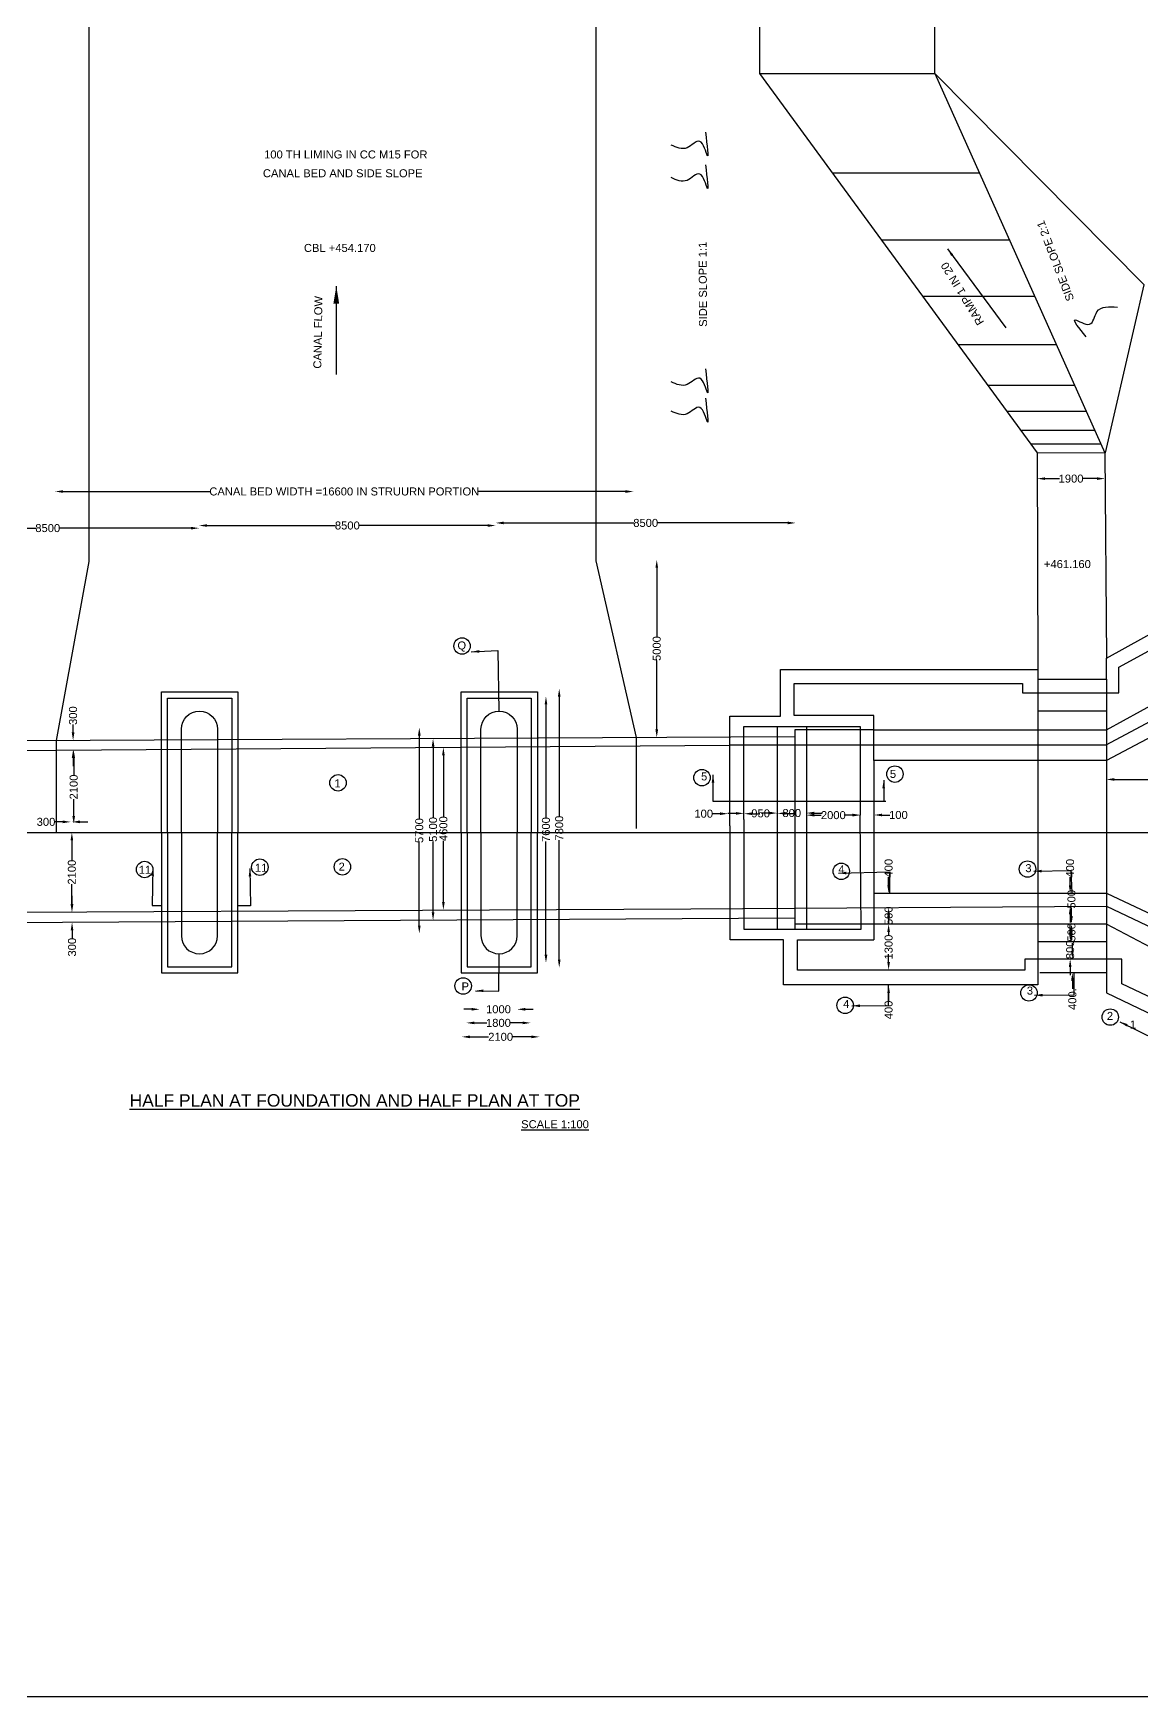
# Model space of a CAD drawing. Header units: millimetres. Extents: x 5124 to 2411930, y 2311 to 44355440.
# Drawn here: x 2343464 to 2374627, y 44284658 to 44331443 of the extents above; entities that cross this region are included whole.
import ezdxf

# ---------------------------------------------------------------- set-up
doc = ezdxf.new("R2010")
doc.units = ezdxf.units.MM
doc.header["$MEASUREMENT"] = 0
doc.header["$PDMODE"] = 32
doc.header["$PDSIZE"] = 396
for name, color, linetype in [('DIMENSION', 7, 'Continuous'), ('DRAWING', 2, 'Continuous'), ('TEXT', 7, 'Continuous')]:
    doc.layers.add(name, color=color, linetype=linetype)
doc.styles.get("Standard").update_dxf_attribs({"font": 'arial.ttf', "height": 225})
doc.dimstyles.get("Standard").update_dxf_attribs({"dimtxt": 225, "dimasz": 225, "dimexe": 0.18, "dimexo": 0.0625, "dimgap": 0.09, "dimtad": 0, "dimdec": 0, "dimzin": 0, "dimdsep": 46, "dimtxsty": 'Standard', "dimcen": 0.09, "dimse1": 1, "dimse2": 1, "dimadec": 0, "dimazin": 0, "dimtfac": 1, "dimtdec": 0, "dimtofl": 0, "dimtmove": 0, "dimatfit": 3, "dimfxl": 1, "dimtolj": 1, "dimtzin": 0, "dimarcsym": 0})

# ---------------------------------------------------------------- blocks, each defined once
blk = doc.blocks.new('*D121')
at = {"layer": 'Defpoints', "color": 0}
for p in [(2344549, 44306732), (2344550, 44306437), (2344555, 44306437)]:
    blk.add_point(p, dxfattribs=at)
at = {"layer": 'DIMENSION', "color": 0, "lineweight": -2}
for p, q in [((2344555, 44306957), (2344555, 44307182)), ((2344555, 44306212), (2344555, 44305987))]:
    blk.add_line(p, q, dxfattribs=at)
at = {"layer": 'DIMENSION', "color": 0}
for points in [[(2344517, 44306957), (2344592, 44306957), (2344555, 44306732)], [(2344517, 44306212), (2344592, 44306212), (2344555, 44306437)]]:
    blk.add_solid(points, dxfattribs=at)
at = {"layer": 'DIMENSION', "color": 0, "insert": (2344555, 44305739), "char_height": 225, "attachment_point": 5, "rotation": 90}
blk.add_mtext('\\A1;300', dxfattribs=at)
blk = doc.blocks.new('*D122')
at = {"layer": 'Defpoints', "color": 0}
for p in [(2344549, 44308966), (2344549, 44308966), (2344549, 44306732)]:
    blk.add_point(p, dxfattribs=at)
at = {"layer": 'DIMENSION', "color": 0, "lineweight": -2}
for p, q in [((2344549, 44308741), (2344549, 44308187)), ((2344549, 44306957), (2344549, 44307511))]:
    blk.add_line(p, q, dxfattribs=at)
at = {"layer": 'DIMENSION', "color": 0}
for points in [[(2344511, 44308741), (2344586, 44308741), (2344549, 44308966)], [(2344511, 44306957), (2344586, 44306957), (2344549, 44306732)]]:
    blk.add_solid(points, dxfattribs=at)
at = {"layer": 'DIMENSION', "color": 0, "insert": (2344549, 44307849), "char_height": 225, "attachment_point": 5, "rotation": 90}
blk.add_mtext('\\A1;2100', dxfattribs=at)
blk = doc.blocks.new('*D123')
at = {"layer": 'Defpoints', "color": 0}
for p in [(2344520, 44309263), (2344520, 44309208), (2344549, 44308966)]:
    blk.add_point(p, dxfattribs=at)
at = {"layer": 'DIMENSION', "color": 0, "lineweight": -2}
for p, q in [((2344295, 44309263), (2344070, 44309263)), ((2344774, 44309263), (2344999, 44309263))]:
    blk.add_line(p, q, dxfattribs=at)
at = {"layer": 'DIMENSION', "color": 0}
for points in [[(2344295, 44309301), (2344295, 44309226), (2344520, 44309263)], [(2344774, 44309301), (2344774, 44309226), (2344549, 44309263)]]:
    blk.add_solid(points, dxfattribs=at)
at = {"layer": 'DIMENSION', "color": 0, "insert": (2343822, 44309263), "char_height": 225, "attachment_point": 5}
blk.add_mtext('\\A1;300', dxfattribs=at)
blk = doc.blocks.new('*D124')
at = {"layer": 'Defpoints', "color": 0}
for p in [(2344504, 44311281), (2344601, 44311281), (2344520, 44309208)]:
    blk.add_point(p, dxfattribs=at)
at = {"layer": 'DIMENSION', "color": 0, "lineweight": -2}
for p, q in [((2344601, 44311056), (2344601, 44310582)), ((2344601, 44309433), (2344601, 44309907))]:
    blk.add_line(p, q, dxfattribs=at)
at = {"layer": 'DIMENSION', "color": 0}
for points in [[(2344564, 44311056), (2344639, 44311056), (2344601, 44311281)], [(2344564, 44309433), (2344639, 44309433), (2344601, 44309208)]]:
    blk.add_solid(points, dxfattribs=at)
at = {"layer": 'DIMENSION', "color": 0, "insert": (2344601, 44310245), "char_height": 225, "attachment_point": 5, "rotation": 90}
blk.add_mtext('\\A1;2100', dxfattribs=at)
blk = doc.blocks.new('*D125')
at = {"layer": 'Defpoints', "color": 0}
for p in [(2344583, 44311554), (2344600, 44311554), (2344601, 44311281)]:
    blk.add_point(p, dxfattribs=at)
at = {"layer": 'DIMENSION', "color": 0, "lineweight": -2}
for p, q in [((2344583, 44311779), (2344583, 44312004)), ((2344583, 44311056), (2344583, 44310831))]:
    blk.add_line(p, q, dxfattribs=at)
at = {"layer": 'DIMENSION', "color": 0}
for points in [[(2344546, 44311779), (2344621, 44311779), (2344583, 44311554)], [(2344546, 44311056), (2344621, 44311056), (2344583, 44311281)]]:
    blk.add_solid(points, dxfattribs=at)
at = {"layer": 'DIMENSION', "color": 0, "insert": (2344583, 44312252), "char_height": 225, "attachment_point": 5, "rotation": 90}
blk.add_mtext('\\A1;300', dxfattribs=at)
blk = doc.blocks.new('*D127')
at = {"layer": 'Defpoints', "color": 0}
for p in [(2339617, 44317539), (2339617, 44317525), (2348124, 44317496)]:
    blk.add_point(p, dxfattribs=at)
at = {"layer": 'DIMENSION', "color": 0, "lineweight": -2}
for p, q in [((2339842, 44317525), (2343535, 44317525)), ((2347899, 44317525), (2344206, 44317525))]:
    blk.add_line(p, q, dxfattribs=at)
at = {"layer": 'DIMENSION', "color": 0}
for points in [[(2339842, 44317562), (2339842, 44317487), (2339617, 44317525)], [(2347899, 44317562), (2347899, 44317487), (2348124, 44317525)]]:
    blk.add_solid(points, dxfattribs=at)
at = {"layer": 'DIMENSION', "color": 0, "insert": (2343871, 44317525), "char_height": 225, "attachment_point": 5}
blk.add_mtext('\\A1;8500', dxfattribs=at)
blk = doc.blocks.new('*D128')
at = {"layer": 'Defpoints', "color": 0}
for p in [(2348124, 44317525), (2356464, 44317598), (2356464, 44317598)]:
    blk.add_point(p, dxfattribs=at)
at = {"layer": 'DIMENSION', "color": 0, "lineweight": -2}
for p, q in [((2348349, 44317598), (2351959, 44317598)), ((2356239, 44317598), (2352630, 44317598))]:
    blk.add_line(p, q, dxfattribs=at)
at = {"layer": 'DIMENSION', "color": 0}
for points in [[(2348349, 44317636), (2348349, 44317561), (2348124, 44317598)], [(2356239, 44317636), (2356239, 44317561), (2356464, 44317598)]]:
    blk.add_solid(points, dxfattribs=at)
at = {"layer": 'DIMENSION', "color": 0, "insert": (2352294, 44317598), "char_height": 225, "attachment_point": 5}
blk.add_mtext('\\A1;8500', dxfattribs=at)
blk = doc.blocks.new('*D129')
at = {"layer": 'Defpoints', "color": 0}
for p in [(2356464, 44317598), (2364899, 44317671), (2364899, 44317642)]:
    blk.add_point(p, dxfattribs=at)
at = {"layer": 'DIMENSION', "color": 0, "lineweight": -2}
for p, q in [((2356689, 44317671), (2360346, 44317671)), ((2364674, 44317671), (2361018, 44317671))]:
    blk.add_line(p, q, dxfattribs=at)
at = {"layer": 'DIMENSION', "color": 0}
for points in [[(2356689, 44317709), (2356689, 44317634), (2356464, 44317671)], [(2364674, 44317709), (2364674, 44317634), (2364899, 44317671)]]:
    blk.add_solid(points, dxfattribs=at)
at = {"layer": 'DIMENSION', "color": 0, "insert": (2360682, 44317671), "char_height": 225, "attachment_point": 5}
blk.add_mtext('\\A1;8500', dxfattribs=at)
blk = doc.blocks.new('*D130')
at = {"layer": 'Defpoints', "color": 0}
for p in [(2344077, 44318855), (2360339, 44318864), (2344077, 44318555)]:
    blk.add_point(p, dxfattribs=at)
at = {"layer": 'DIMENSION', "color": 0, "lineweight": -2}
for p, q in [((2344302, 44318555), (2348434, 44318555)), ((2360114, 44318555), (2355982, 44318555))]:
    blk.add_line(p, q, dxfattribs=at)
at = {"layer": 'DIMENSION', "color": 0}
for points in [[(2344302, 44318592), (2344302, 44318517), (2344077, 44318555)], [(2360114, 44318592), (2360114, 44318517), (2360339, 44318555)]]:
    blk.add_solid(points, dxfattribs=at)
at = {"layer": 'DIMENSION', "color": 0, "insert": (2352208, 44318555), "char_height": 225, "attachment_point": 5}
blk.add_mtext('\\A1;CANAL BED WIDTH =16600 IN STRUURN PORTION', dxfattribs=at)
blk = doc.blocks.new('*D131')
at = {"layer": 'Defpoints', "color": 0}
for p in [(2354269, 44311916), (2354317, 44306123), (2354366, 44306123)]:
    blk.add_point(p, dxfattribs=at)
at = {"layer": 'DIMENSION', "color": 0, "lineweight": -2}
for p, q in [((2354317, 44311691), (2354317, 44309355)), ((2354317, 44306348), (2354317, 44308684))]:
    blk.add_line(p, q, dxfattribs=at)
at = {"layer": 'DIMENSION', "color": 0}
for points in [[(2354280, 44311691), (2354355, 44311691), (2354317, 44311916)], [(2354280, 44306348), (2354355, 44306348), (2354317, 44306123)]]:
    blk.add_solid(points, dxfattribs=at)
at = {"layer": 'DIMENSION', "color": 0, "insert": (2354317, 44309019), "char_height": 225, "attachment_point": 5, "rotation": 90}
blk.add_mtext('\\A1;5700', dxfattribs=at)
blk = doc.blocks.new('*D132')
at = {"layer": 'Defpoints', "color": 0}
for p in [(2354704, 44311606), (2354726, 44311606), (2354752, 44306495)]:
    blk.add_point(p, dxfattribs=at)
at = {"layer": 'DIMENSION', "color": 0, "lineweight": -2}
for p, q in [((2354704, 44311381), (2354704, 44309386)), ((2354704, 44306720), (2354704, 44308715))]:
    blk.add_line(p, q, dxfattribs=at)
at = {"layer": 'DIMENSION', "color": 0}
for points in [[(2354667, 44311381), (2354742, 44311381), (2354704, 44311606)], [(2354667, 44306720), (2354742, 44306720), (2354704, 44306495)]]:
    blk.add_solid(points, dxfattribs=at)
at = {"layer": 'DIMENSION', "color": 0, "insert": (2354704, 44309051), "char_height": 225, "attachment_point": 5, "rotation": 90}
blk.add_mtext('\\A1;5100', dxfattribs=at)
blk = doc.blocks.new('*D133')
at = {"layer": 'Defpoints', "color": 0}
for p in [(2355055, 44311360), (2354994, 44306785), (2355078, 44306785)]:
    blk.add_point(p, dxfattribs=at)
at = {"layer": 'DIMENSION', "color": 0, "lineweight": -2}
for p, q in [((2354994, 44311135), (2354994, 44309413)), ((2354994, 44307010), (2354994, 44308732))]:
    blk.add_line(p, q, dxfattribs=at)
at = {"layer": 'DIMENSION', "color": 0}
for points in [[(2354957, 44311135), (2355032, 44311135), (2354994, 44311360)], [(2354957, 44307010), (2355032, 44307010), (2354994, 44306785)]]:
    blk.add_solid(points, dxfattribs=at)
at = {"layer": 'DIMENSION', "color": 0, "insert": (2354994, 44309073), "char_height": 225, "attachment_point": 5, "rotation": 90}
blk.add_mtext('\\A1;4600', dxfattribs=at)
blk = doc.blocks.new('*D134')
at = {"layer": 'Defpoints', "color": 0}
for p in [(2356015, 44304029), (2357071, 44304029), (2357071, 44303992)]:
    blk.add_point(p, dxfattribs=at)
at = {"layer": 'DIMENSION', "color": 0, "lineweight": -2}
for p, q in [((2355790, 44303992), (2355565, 44303992)), ((2357296, 44303992), (2357521, 44303992))]:
    blk.add_line(p, q, dxfattribs=at)
at = {"layer": 'DIMENSION', "color": 0}
for points in [[(2355790, 44304030), (2355790, 44303955), (2356015, 44303992)], [(2357296, 44304030), (2357296, 44303955), (2357071, 44303992)]]:
    blk.add_solid(points, dxfattribs=at)
at = {"layer": 'DIMENSION', "color": 0, "insert": (2356543, 44303992), "char_height": 225, "attachment_point": 5}
blk.add_mtext('\\A1;1000', dxfattribs=at)
blk = doc.blocks.new('*D135')
at = {"layer": 'Defpoints', "color": 0}
for p in [(2355637, 44303598), (2357447, 44303610), (2357447, 44303610)]:
    blk.add_point(p, dxfattribs=at)
at = {"layer": 'DIMENSION', "color": 0, "lineweight": -2}
for p, q in [((2355862, 44303610), (2356217, 44303610)), ((2357222, 44303610), (2356867, 44303610))]:
    blk.add_line(p, q, dxfattribs=at)
at = {"layer": 'DIMENSION', "color": 0}
for points in [[(2355862, 44303648), (2355862, 44303573), (2355637, 44303610)], [(2357222, 44303648), (2357222, 44303573), (2357447, 44303610)]]:
    blk.add_solid(points, dxfattribs=at)
at = {"layer": 'DIMENSION', "color": 0, "insert": (2356542, 44303610), "char_height": 225, "attachment_point": 5}
blk.add_mtext('\\A1;1800', dxfattribs=at)
blk = doc.blocks.new('*D136')
at = {"layer": 'Defpoints', "color": 0}
for p in [(2355513, 44303195), (2357695, 44303217), (2357695, 44303212)]:
    blk.add_point(p, dxfattribs=at)
at = {"layer": 'DIMENSION', "color": 0, "lineweight": -2}
for p, q in [((2355738, 44303217), (2356266, 44303217)), ((2357470, 44303217), (2356941, 44303217))]:
    blk.add_line(p, q, dxfattribs=at)
at = {"layer": 'DIMENSION', "color": 0}
for points in [[(2355738, 44303255), (2355738, 44303180), (2355513, 44303217)], [(2357470, 44303255), (2357470, 44303180), (2357695, 44303217)]]:
    blk.add_solid(points, dxfattribs=at)
at = {"layer": 'DIMENSION', "color": 0, "insert": (2356604, 44303217), "char_height": 225, "attachment_point": 5}
blk.add_mtext('\\A1;2100', dxfattribs=at)
blk = doc.blocks.new('*D137')
at = {"layer": 'Defpoints', "color": 0}
for p in [(2358251, 44313009), (2358266, 44313009), (2358303, 44305165)]:
    blk.add_point(p, dxfattribs=at)
at = {"layer": 'DIMENSION', "color": 0, "lineweight": -2}
for p, q in [((2358251, 44312784), (2358251, 44309422)), ((2358251, 44305390), (2358251, 44308752))]:
    blk.add_line(p, q, dxfattribs=at)
at = {"layer": 'DIMENSION', "color": 0}
for points in [[(2358214, 44312784), (2358289, 44312784), (2358251, 44313009)], [(2358214, 44305390), (2358289, 44305390), (2358251, 44305165)]]:
    blk.add_solid(points, dxfattribs=at)
at = {"layer": 'DIMENSION', "color": 0, "insert": (2358251, 44309087), "char_height": 225, "attachment_point": 5, "rotation": 90}
blk.add_mtext('\\A1;7800', dxfattribs=at)
blk = doc.blocks.new('*D138')
at = {"layer": 'Defpoints', "color": 0}
for p in [(2357901, 44312793), (2357878, 44305300), (2357930, 44305300)]:
    blk.add_point(p, dxfattribs=at)
at = {"layer": 'DIMENSION', "color": 0, "lineweight": -2}
for p, q in [((2357878, 44312568), (2357878, 44309381)), ((2357878, 44305525), (2357878, 44308712))]:
    blk.add_line(p, q, dxfattribs=at)
at = {"layer": 'DIMENSION', "color": 0}
for points in [[(2357841, 44312568), (2357916, 44312568), (2357878, 44312793)], [(2357841, 44305525), (2357916, 44305525), (2357878, 44305300)]]:
    blk.add_solid(points, dxfattribs=at)
at = {"layer": 'DIMENSION', "color": 0, "insert": (2357878, 44309047), "char_height": 225, "attachment_point": 5, "rotation": 90}
blk.add_mtext('\\A1;7600', dxfattribs=at)
blk = doc.blocks.new('*D139')
at = {"layer": 'Defpoints', "color": 0}
for p in [(2360993, 44316636), (2361100, 44316636), (2361057, 44311639)]:
    blk.add_point(p, dxfattribs=at)
at = {"layer": 'DIMENSION', "color": 0, "lineweight": -2}
for p, q in [((2360993, 44316411), (2360993, 44314473)), ((2360993, 44311864), (2360993, 44313802))]:
    blk.add_line(p, q, dxfattribs=at)
at = {"layer": 'DIMENSION', "color": 0}
for points in [[(2360955, 44316411), (2361030, 44316411), (2360993, 44316636)], [(2360955, 44311864), (2361030, 44311864), (2360993, 44311639)]]:
    blk.add_solid(points, dxfattribs=at)
at = {"layer": 'DIMENSION', "color": 0, "insert": (2360993, 44314138), "char_height": 225, "attachment_point": 5, "rotation": 90}
blk.add_mtext('\\A1;5000', dxfattribs=at)
blk = doc.blocks.new('*D140')
at = {"layer": 'Defpoints', "color": 0}
for p in [(2363000, 44309493), (2363000, 44309493), (2363445, 44309484)]:
    blk.add_point(p, dxfattribs=at)
at = {"layer": 'DIMENSION', "color": 0, "lineweight": -2}
for p, q in [((2362775, 44309493), (2362550, 44309493)), ((2363670, 44309493), (2363895, 44309493))]:
    blk.add_line(p, q, dxfattribs=at)
at = {"layer": 'DIMENSION', "color": 0}
for points in [[(2362775, 44309531), (2362775, 44309456), (2363000, 44309493)], [(2363670, 44309531), (2363670, 44309456), (2363445, 44309493)]]:
    blk.add_solid(points, dxfattribs=at)
at = {"layer": 'DIMENSION', "color": 0, "insert": (2362313, 44309493), "char_height": 225, "attachment_point": 5}
blk.add_mtext('\\A1;100', dxfattribs=at)
blk = doc.blocks.new('*D141')
at = {"layer": 'Defpoints', "color": 0}
for p in [(2363445, 44309484), (2364381, 44309502), (2364381, 44309484)]:
    blk.add_point(p, dxfattribs=at)
at = {"layer": 'DIMENSION', "color": 0, "lineweight": -2}
for p, q in [((2363220, 44309502), (2362995, 44309502)), ((2364606, 44309502), (2364831, 44309502))]:
    blk.add_line(p, q, dxfattribs=at)
at = {"layer": 'DIMENSION', "color": 0}
for points in [[(2363220, 44309540), (2363220, 44309465), (2363445, 44309502)], [(2364606, 44309540), (2364606, 44309465), (2364381, 44309502)]]:
    blk.add_solid(points, dxfattribs=at)
at = {"layer": 'DIMENSION', "color": 0, "insert": (2363913, 44309502), "char_height": 225, "attachment_point": 5}
blk.add_mtext('\\A1;950', dxfattribs=at)
blk = doc.blocks.new('*D142')
at = {"layer": 'Defpoints', "color": 0}
for p in [(2364381, 44309484), (2365198, 44309511), (2365198, 44309452)]:
    blk.add_point(p, dxfattribs=at)
at = {"layer": 'DIMENSION', "color": 0, "lineweight": -2}
for p, q in [((2364156, 44309511), (2363931, 44309511)), ((2365423, 44309511), (2365648, 44309511))]:
    blk.add_line(p, q, dxfattribs=at)
at = {"layer": 'DIMENSION', "color": 0}
for points in [[(2364156, 44309549), (2364156, 44309474), (2364381, 44309511)], [(2365423, 44309549), (2365423, 44309474), (2365198, 44309511)]]:
    blk.add_solid(points, dxfattribs=at)
at = {"layer": 'DIMENSION', "color": 0, "insert": (2364789, 44309511), "char_height": 225, "attachment_point": 5}
blk.add_mtext('\\A1;800', dxfattribs=at)
blk = doc.blocks.new('*D143')
at = {"layer": 'Defpoints', "color": 0}
for p in [(2365198, 44309511), (2366716, 44309511), (2366716, 44309452)]:
    blk.add_point(p, dxfattribs=at)
at = {"layer": 'DIMENSION', "color": 0, "lineweight": -2}
for p, q in [((2365423, 44309452), (2365619, 44309452)), ((2366491, 44309452), (2366295, 44309452))]:
    blk.add_line(p, q, dxfattribs=at)
at = {"layer": 'DIMENSION', "color": 0}
for points in [[(2365423, 44309489), (2365423, 44309414), (2365198, 44309452)], [(2366491, 44309489), (2366491, 44309414), (2366716, 44309452)]]:
    blk.add_solid(points, dxfattribs=at)
at = {"layer": 'DIMENSION', "color": 0, "insert": (2365957, 44309452), "char_height": 225, "attachment_point": 5}
blk.add_mtext('\\A1;2000', dxfattribs=at)
blk = doc.blocks.new('*D144')
at = {"layer": 'Defpoints', "color": 0}
for p in [(2366716, 44309452), (2367099, 44309457), (2367099, 44309452)]:
    blk.add_point(p, dxfattribs=at)
at = {"layer": 'DIMENSION', "color": 0, "lineweight": -2}
for p, q in [((2366491, 44309457), (2366266, 44309457)), ((2367324, 44309457), (2367549, 44309457))]:
    blk.add_line(p, q, dxfattribs=at)
at = {"layer": 'DIMENSION', "color": 0}
for points in [[(2366491, 44309494), (2366491, 44309419), (2366716, 44309457)], [(2367324, 44309494), (2367324, 44309419), (2367099, 44309457)]]:
    blk.add_solid(points, dxfattribs=at)
at = {"layer": 'DIMENSION', "color": 0, "insert": (2367787, 44309457), "char_height": 225, "attachment_point": 5}
blk.add_mtext('\\A1;100', dxfattribs=at)
blk = doc.blocks.new('*D145')
at = {"layer": 'Defpoints', "color": 0}
for p in [(2367512, 44307258), (2367512, 44307258), (2367512, 44306855)]:
    blk.add_point(p, dxfattribs=at)
at = {"layer": 'DIMENSION', "color": 0, "lineweight": -2}
for p, q in [((2367512, 44307483), (2367512, 44307708)), ((2367512, 44306630), (2367512, 44306405))]:
    blk.add_line(p, q, dxfattribs=at)
at = {"layer": 'DIMENSION', "color": 0}
for points in [[(2367474, 44307483), (2367549, 44307483), (2367512, 44307258)], [(2367474, 44306630), (2367549, 44306630), (2367512, 44306855)]]:
    blk.add_solid(points, dxfattribs=at)
at = {"layer": 'DIMENSION', "color": 0, "insert": (2367512, 44307960), "char_height": 225, "attachment_point": 5, "rotation": 90}
blk.add_mtext('\\A1;400', dxfattribs=at)
blk = doc.blocks.new('*D146')
at = {"layer": 'Defpoints', "color": 0}
for p in [(2367512, 44306855), (2367512, 44306389), (2367512, 44306389)]:
    blk.add_point(p, dxfattribs=at)
at = {"layer": 'DIMENSION', "color": 0, "lineweight": -2}
blk.add_line((2367512, 44306630), (2367512, 44306614), dxfattribs=at)
at = {"layer": 'DIMENSION', "color": 0}
for points in [[(2367474, 44306630), (2367549, 44306630), (2367512, 44306855)], [(2367474, 44306614), (2367549, 44306614), (2367512, 44306389)]]:
    blk.add_solid(points, dxfattribs=at)
at = {"layer": 'DIMENSION', "color": 0, "insert": (2367512, 44306622), "char_height": 225, "attachment_point": 5, "rotation": 90}
blk.add_mtext('\\A1;500', dxfattribs=at)
blk = doc.blocks.new('*D147')
at = {"layer": 'Defpoints', "color": 0}
for p in [(2367512, 44306389), (2367512, 44305096), (2367512, 44305096)]:
    blk.add_point(p, dxfattribs=at)
at = {"layer": 'DIMENSION', "color": 0, "lineweight": -2}
for p, q in [((2367512, 44306164), (2367512, 44306067)), ((2367512, 44305321), (2367512, 44305417))]:
    blk.add_line(p, q, dxfattribs=at)
at = {"layer": 'DIMENSION', "color": 0}
for points in [[(2367474, 44306164), (2367549, 44306164), (2367512, 44306389)], [(2367474, 44305321), (2367549, 44305321), (2367512, 44305096)]]:
    blk.add_solid(points, dxfattribs=at)
at = {"layer": 'DIMENSION', "color": 0, "insert": (2367512, 44305742), "char_height": 225, "attachment_point": 5, "rotation": 90}
blk.add_mtext('\\A1;1300', dxfattribs=at)
blk = doc.blocks.new('*D148')
at = {"layer": 'Defpoints', "color": 0}
for p in [(2367512, 44305096), (2367512, 44304677), (2367512, 44304677)]:
    blk.add_point(p, dxfattribs=at)
at = {"layer": 'DIMENSION', "color": 0, "lineweight": -2}
for p, q in [((2367512, 44305321), (2367512, 44305546)), ((2367512, 44304452), (2367512, 44304227))]:
    blk.add_line(p, q, dxfattribs=at)
at = {"layer": 'DIMENSION', "color": 0}
for points in [[(2367474, 44305321), (2367549, 44305321), (2367512, 44305096)], [(2367474, 44304452), (2367549, 44304452), (2367512, 44304677)]]:
    blk.add_solid(points, dxfattribs=at)
at = {"layer": 'DIMENSION', "color": 0, "insert": (2367512, 44303974), "char_height": 225, "attachment_point": 5, "rotation": 90}
blk.add_mtext('\\A1;400', dxfattribs=at)
blk = doc.blocks.new('*D149')
at = {"layer": 'Defpoints', "color": 0}
for p in [(2372703, 44305407), (2372678, 44305019), (2372703, 44305019)]:
    blk.add_point(p, dxfattribs=at)
at = {"layer": 'DIMENSION', "color": 0, "lineweight": -2}
for p, q in [((2372678, 44305632), (2372678, 44305857)), ((2372678, 44304794), (2372678, 44304569))]:
    blk.add_line(p, q, dxfattribs=at)
at = {"layer": 'DIMENSION', "color": 0}
for points in [[(2372640, 44305632), (2372715, 44305632), (2372678, 44305407)], [(2372640, 44304794), (2372715, 44304794), (2372678, 44305019)]]:
    blk.add_solid(points, dxfattribs=at)
at = {"layer": 'DIMENSION', "color": 0, "insert": (2372678, 44304279), "char_height": 225, "attachment_point": 5, "rotation": 90}
blk.add_mtext('\\A1;400.', dxfattribs=at)
blk = doc.blocks.new('*D150')
at = {"layer": 'Defpoints', "color": 0}
for p in [(2372694, 44305924), (2372615, 44305407), (2372678, 44305407)]:
    blk.add_point(p, dxfattribs=at)
at = {"layer": 'DIMENSION', "color": 0, "lineweight": -2}
for p, q in [((2372615, 44306149), (2372615, 44306374)), ((2372615, 44305182), (2372615, 44304957))]:
    blk.add_line(p, q, dxfattribs=at)
at = {"layer": 'DIMENSION', "color": 0}
for points in [[(2372578, 44306149), (2372653, 44306149), (2372615, 44305924)], [(2372578, 44305182), (2372653, 44305182), (2372615, 44305407)]]:
    blk.add_solid(points, dxfattribs=at)
at = {"layer": 'DIMENSION', "color": 0, "insert": (2372615, 44305665), "char_height": 225, "attachment_point": 5, "rotation": 90}
blk.add_mtext('\\A1;800', dxfattribs=at)
blk = doc.blocks.new('*D151')
at = {"layer": 'Defpoints', "color": 0}
for p in [(2372615, 44306389), (2372653, 44306389), (2372615, 44305924)]:
    blk.add_point(p, dxfattribs=at)
at = {"layer": 'DIMENSION', "color": 0, "lineweight": -2}
blk.add_line((2372653, 44306149), (2372653, 44306164), dxfattribs=at)
at = {"layer": 'DIMENSION', "color": 0}
for points in [[(2372615, 44306164), (2372690, 44306164), (2372653, 44306389)], [(2372615, 44306149), (2372690, 44306149), (2372653, 44305924)]]:
    blk.add_solid(points, dxfattribs=at)
at = {"layer": 'DIMENSION', "color": 0, "insert": (2372653, 44306157), "char_height": 225, "attachment_point": 5, "rotation": 90}
blk.add_mtext('\\A1;500', dxfattribs=at)
blk = doc.blocks.new('*D152')
at = {"layer": 'Defpoints', "color": 0}
for p in [(2372615, 44306389), (2372615, 44306389), (2372653, 44306389)]:
    blk.add_point(p, dxfattribs=at)
at = {"layer": 'DIMENSION', "color": 0, "lineweight": -2}
for p, q in [((2372653, 44306614), (2372653, 44306839)), ((2372653, 44306164), (2372653, 44305939))]:
    blk.add_line(p, q, dxfattribs=at)
at = {"layer": 'DIMENSION', "color": 0}
for points in [[(2372615, 44306614), (2372690, 44306614), (2372653, 44306389)], [(2372615, 44306164), (2372690, 44306164), (2372653, 44306389)]]:
    blk.add_solid(points, dxfattribs=at)
at = {"layer": 'DIMENSION', "color": 0, "insert": (2372653, 44307087), "char_height": 225, "attachment_point": 5, "rotation": 90}
blk.add_mtext('\\A1;500', dxfattribs=at)
blk = doc.blocks.new('*D153')
at = {"layer": 'Defpoints', "color": 0}
for p in [(2372615, 44307258), (2372615, 44307258), (2372615, 44306886)]:
    blk.add_point(p, dxfattribs=at)
at = {"layer": 'DIMENSION', "color": 0, "lineweight": -2}
for p, q in [((2372615, 44307483), (2372615, 44307708)), ((2372615, 44306661), (2372615, 44306436))]:
    blk.add_line(p, q, dxfattribs=at)
at = {"layer": 'DIMENSION', "color": 0}
for points in [[(2372578, 44307483), (2372653, 44307483), (2372615, 44307258)], [(2372578, 44306661), (2372653, 44306661), (2372615, 44306886)]]:
    blk.add_solid(points, dxfattribs=at)
at = {"layer": 'DIMENSION', "color": 0, "insert": (2372615, 44307960), "char_height": 225, "attachment_point": 5, "rotation": 90}
blk.add_mtext('\\A1;400', dxfattribs=at)
blk = doc.blocks.new('*D154')
at = {"layer": 'Defpoints', "color": 0}
for p in [(2373633, 44310324), (2379478, 44310457), (2379478, 44310264)]:
    blk.add_point(p, dxfattribs=at)
at = {"layer": 'DIMENSION', "color": 0, "lineweight": -2}
for p, q in [((2373858, 44310457), (2376220, 44310457)), ((2379253, 44310457), (2376891, 44310457))]:
    blk.add_line(p, q, dxfattribs=at)
at = {"layer": 'DIMENSION', "color": 0}
for points in [[(2373858, 44310495), (2373858, 44310420), (2373633, 44310457)], [(2379253, 44310495), (2379253, 44310420), (2379478, 44310457)]]:
    blk.add_solid(points, dxfattribs=at)
at = {"layer": 'DIMENSION', "color": 0, "insert": (2376555, 44310457), "char_height": 225, "attachment_point": 5}
blk.add_mtext('\\A1;5500', dxfattribs=at)
blk = doc.blocks.new('*D158')
at = {"layer": 'Defpoints', "color": 0}
for p in [(2371687, 44318903), (2373595, 44318917), (2373595, 44318917)]:
    blk.add_point(p, dxfattribs=at)
at = {"layer": 'DIMENSION', "color": 0, "lineweight": -2}
for p, q in [((2371912, 44318917), (2372316, 44318917)), ((2373370, 44318917), (2372966, 44318917))]:
    blk.add_line(p, q, dxfattribs=at)
at = {"layer": 'DIMENSION', "color": 0}
for points in [[(2371912, 44318955), (2371912, 44318880), (2371687, 44318917)], [(2373370, 44318955), (2373370, 44318880), (2373595, 44318917)]]:
    blk.add_solid(points, dxfattribs=at)
at = {"layer": 'DIMENSION', "color": 0, "insert": (2372641, 44318917), "char_height": 225, "attachment_point": 5}
blk.add_mtext('\\A1;1900', dxfattribs=at)

msp = doc.modelspace()

# ---------------------------------------------------------------- linework, layer by layer
at = {"layer": 'DIMENSION', "color": 0}
msp.add_lwpolyline([(2304979.4, 44355248.1), (2411929.9, 44355248.1), (2411929.9, 44284658.4), (2304979.4, 44284658.4)], close=True, dxfattribs=at)
at = {"layer": 'DIMENSION'}
msp.add_lwpolyline([(2371708.7, 44305896.9), (2373633.1, 44305896.9)], dxfattribs=at)
at = {"layer": 'DIMENSION', "color": 0}
for centre in [(2355519.4, 44314209.3), (2362264, 44310507.2), (2367688.9, 44310606.4), (2352032, 44310361.5), (2346595.2, 44307923.8), (2349834.4, 44307990.2), (2352155.7, 44307999), (2366180.4, 44307873), (2371417.4, 44307936), (2355549.8, 44304648.1), (2371457, 44304453.3), (2366288.9, 44304103.7), (2373743, 44303773.1)]:
    msp.add_circle(centre, 231.2, dxfattribs=at)
at = {"layer": 'DRAWING', "color": 0}
for points in [[(2345027.3, 44335541.1), (2345027.3, 44316584.9), (2344107, 44311551.4), (2344107, 44308971.7)], [(2359283.6, 44335533.2), (2359283.6, 44316601.8), (2360409.6, 44311635.7), (2360409.6, 44309076.3)], [(2363879.2, 44335533.2), (2363879.2, 44330311), (2371684.5, 44319638.4), (2371708.7, 44313548.9)], [(2363879.2, 44330311), (2368806.5, 44330311), (2368806.5, 44335533.2)], [(2368806.5, 44330311), (2373589.8, 44319638.4), (2371684.5, 44319630.8)], [(2373610.1, 44319638.5), (2374700.3, 44324370.1), (2368806.5, 44330311)], [(2370061.2, 44327511.3), (2365926.7, 44327511.3)], [(2370908.9, 44325620.1), (2367309.8, 44325620.1)], [(2371616.1, 44324042.1), (2368463.9, 44324042.1)], [(2372225.5, 44322682.6), (2369458.1, 44322682.6)], [(2372739.5, 44321535.7), (2370296.9, 44321535.7)], [(2373065.9, 44320807.4), (2370829.5, 44320807.4)], [(2373307, 44320269.5), (2371222.9, 44320269.5)], [(2373477.2, 44319889.6), (2371500.8, 44319889.6)], [(2373589.8, 44319638.4), (2373633.1, 44313868.4)], [(2363046.6, 44309156.3), (2363046.6, 44312238), (2364474.3, 44312238), (2364474.3, 44313548.9), (2371708.7, 44313548.9), (2371708.7, 44313281.7), (2373633.1, 44313281.7), (2373633.1, 44313868.4), (2376701.3, 44315568.7), (2376701.3, 44318460.7), (2379267.1, 44318460.7), (2379267.1, 44313974.1), (2373639.3, 44310989.2), (2367099, 44310989.2), (2367099, 44309263.6)], [(2367099, 44310989.2), (2367099, 44312255.6), (2364860.5, 44312255.6), (2364860.5, 44313159.8), (2371278.4, 44313159.8), (2371278.4, 44312890.2), (2373986.9, 44312890.2), (2373986.9, 44313613.4), (2377118.6, 44315319.6), (2377118.6, 44318081), (2378871.1, 44318081), (2378871.1, 44314221.1), (2373617.2, 44311419.2), (2363046.6, 44311419.2)], [(2373633.1, 44311848), (2378418.9, 44314476.6), (2378418.9, 44318081)], [(2371708.7, 44313281.7), (2371708.7, 44309410.7)], [(2373633.1, 44313281.7), (2373633.1, 44309561.4)], [(2347069.7, 44308966), (2347069.7, 44312917.2), (2349213.8, 44312917.2), (2349213.8, 44308966)], [(2347240.9, 44308966), (2347240.9, 44312746.1), (2349042.7, 44312746.1), (2349042.7, 44308966)], [(2355493.5, 44308966), (2355493.5, 44312917.2), (2357637.5, 44312917.2), (2357637.5, 44308966)], [(2355664.6, 44308966), (2355664.6, 44312746.1), (2357466.4, 44312746.1), (2357466.4, 44308966)], [(2371708.7, 44312387.9), (2373633.1, 44312387.9)], [(2363444.8, 44309331.1), (2363444.8, 44311944.6), (2366715.6, 44311944.6), (2366715.6, 44309451.7)], [(2364380.6, 44311944.6), (2364380.6, 44309390.8)], [(2367099, 44311848), (2364879.2, 44311848), (2364879.2, 44309473.8)], [(2365198.4, 44311944.6), (2365198.4, 44309415.6)], [(2367099, 44311848), (2373633.1, 44311848)], [(2336536.3, 44311221.4), (2363046.6, 44311419.2)], [(2364879.2, 44311658.8), (2339644.9, 44311528.4)], [(2306660.2, 44308966), (2392094.5, 44308966), (2392094.5, 44311034.8)], [(2371708.7, 44309410.7), (2371708.7, 44304676.9), (2364553, 44304676.9), (2364553, 44305943.5), (2363058.4, 44305943.5)], [(2363444.8, 44309331.1), (2363444.8, 44306242.6), (2366736.4, 44306242.6), (2366715.6, 44309451.7)], [(2364380.6, 44309390.8), (2364380.6, 44306242.6)], [(2364879.2, 44309473.8), (2364879.2, 44306242.6)], [(2365198.4, 44309451.7), (2365198.4, 44306242.6)], [(2373633.1, 44309561.4), (2373633.1, 44304458.9), (2376997.9, 44302847.3), (2376997.9, 44300018.1), (2379267.1, 44300018.1)], [(2347069.7, 44308966), (2347069.7, 44305014.8), (2349213.8, 44305014.8), (2349213.8, 44308966)], [(2347240.9, 44308966), (2347240.9, 44305185.9), (2349042.7, 44305185.9), (2349042.7, 44308966)], [(2355493.5, 44308966), (2355493.5, 44305014.8), (2357637.5, 44305014.8), (2357637.5, 44308966)], [(2355664.6, 44308966), (2355664.6, 44305185.9), (2357466.4, 44305185.9), (2357466.4, 44308966)], [(2363046.6, 44309156.3), (2363046.6, 44305943.5)], [(2367099, 44309263.6), (2367099, 44305943.5)], [(2367099, 44307257.5), (2373633.1, 44307257.5), (2379267.1, 44304601.6)], [(2335521.3, 44306686.3), (2361950.5, 44306820.3)], [(2364879.2, 44306553.2), (2341105.5, 44306417.1)], [(2361950.5, 44306820.3), (2373633.1, 44306892.2), (2378888.2, 44304396.3), (2378888.2, 44300391.2), (2377429.7, 44300385.3)], [(2378444.6, 44300389.4), (2378444.6, 44303856.9), (2373633.1, 44306388.8), (2364879.2, 44306388.8)], [(2377429.7, 44300385.3), (2377429.7, 44303113.8), (2374066.9, 44304706.5), (2374066.9, 44305406.6), (2371338.6, 44305406.6), (2371338.6, 44305095.5), (2364953.7, 44305095.5), (2364953.7, 44305943.5), (2367099, 44305943.5)], [(2373633.1, 44305019.4), (2371765.5, 44305019.4)]]:
    msp.add_lwpolyline(points, dxfattribs=at)
for points in [[(2347627.8, 44308966), (2347627.8, 44311869.7, -1), (2348643.1, 44311869.7), (2348643.1, 44308966)], [(2356051.5, 44308966), (2356051.5, 44311869.7, -1), (2357066.8, 44311869.7), (2357066.8, 44308966)], [(2347627.8, 44308966), (2347627.8, 44306062.3, 1), (2348643.1, 44306062.3), (2348643.1, 44308966)], [(2356051.5, 44308966), (2356051.5, 44306062.3, 1), (2357066.8, 44306062.3), (2357066.8, 44308966)]]:
    msp.add_lwpolyline(points, format="xyb", dxfattribs=at)
for points in [[(2362361.8, 44328662.1), (2362412.6, 44328008), (2362202.9, 44328401.8), (2361847, 44328224), (2361402.1, 44328300.2)], [(2362361.8, 44327744.6), (2362412.6, 44327090.6), (2362202.9, 44327484.3), (2361847, 44327306.5), (2361402.1, 44327382.7)], [(2373061.3, 44322906.6), (2372761.6, 44323380.5), (2373159.8, 44323259.8), (2373370.1, 44323608.5), (2373942.8, 44323742.6)], [(2362361.8, 44322001.7), (2362412.6, 44321347.6), (2362202.9, 44321741.3), (2361847, 44321563.5), (2361402.1, 44321639.7)], [(2362361.8, 44321178.5), (2362412.6, 44320524.5), (2362202.9, 44320918.2), (2361847, 44320740.4), (2361402.1, 44320816.6)]]:
    msp.add_spline(points, degree=3, dxfattribs=at)

# ---------------------------------------------------------------- texts
at = {"layer": 'DIMENSION', "color": 0}
msp.add_text('1', height=225, dxfattribs=at).set_placement((2374293.2, 44303450))
at = {"layer": 'TEXT', "color": 0}
for s, height, p in [('100 TH LIMING IN CC M15 FOR', 225, (2349954, 44327922.2)), ('CANAL BED AND SIDE SLOPE', 225, (2349919.8, 44327393.6)), ('CBL +454.170', 225, (2351073.1, 44325293)), ('+461.160', 225, (2371877.8, 44316401.8)), ('Q', 225, (2355389.2, 44314112.9)), ('1', 225, (2351929.3, 44310232.7)), ('5', 225, (2362238.9, 44310430)), ('5', 225, (2367547.2, 44310500.1)), ('11', 225, (2346428.8, 44307803.2)), ('11', 225, (2349694.9, 44307859.2)), ('2', 225, (2352049.2, 44307891.9)), ('4', 225, (2366098.2, 44307818.6)), ('3', 225, (2371356.2, 44307849.6)), ('P', 225, (2355505.7, 44304522.9)), ('4', 225, (2366234.1, 44304030.8)), ('3', 225, (2371397.7, 44304405.9)), ('2', 225, (2373648.3, 44303693.9)), ('%%UHALF PLAN AT FOUNDATION AND HALF PLAN AT TOP', 350, (2346173.7, 44301255.4)), ('%%USCALE 1:100', 225, (2357179.7, 44300647.8))]:
    msp.add_text(s, height=height, dxfattribs=at).set_placement(p)
for s, rotation, p in [('SIDE SLOPE 2:1', 110.95391, (2372733.5, 44323962.9)), ('SIDE SLOPE 1:1', 90.30509, (2362407, 44323187.1)), ('RAMP 1 IN 20', 121.54405, (2370206.4, 44323320.1)), ('CANAL FLOW', 89.03997, (2351561.7, 44322009.4))]:
    msp.add_text(s, height=225, rotation=rotation, dxfattribs=at).set_placement(p)

# ---------------------------------------------------------------- dimensions: what is measured, and where the dimension line sits
at = {"layer": 'DIMENSION', "color": 0}
for base, p1, p2, text, picture, middle in [((2344077, 44318554.8), (2360339.4, 44318864.3), (2344077, 44318855.5), 'CANAL BED WIDTH =16600 IN STRUURN PORTION', '*D130', (2352208.2, 44318554.8)), ((2373595.2, 44318917.2), (2371687.4, 44318902.9), (2373595.2, 44318917.2), '1900', '*D158', (2372641.3, 44318917.2)), ((2356464.5, 44317598.4), (2348124.2, 44317524.9), (2356464.5, 44317598.4), '8500', '*D128', (2352294.4, 44317598.4)), ((2364899, 44317671.2), (2356464.5, 44317598.4), (2364899, 44317642), '8500', '*D129', (2360681.8, 44317671.2)), ((2339616.9, 44317524.9), (2348124.2, 44317495.8), (2339616.9, 44317539.5), '8500', '*D127', (2343870.6, 44317524.9)), ((2379477.9, 44310457.2), (2373633.1, 44310323.6), (2379477.9, 44310263.9), '5500', '*D154', (2376555.5, 44310457.2)), ((2344519.9, 44309263.1), (2344548.8, 44308966), (2344519.9, 44309208.5), '300', '*D123', (2343821.7, 44309263.1)), ((2363000.3, 44309493.1), (2363444.8, 44309484), (2363000.3, 44309493.1), '100', '*D140', (2362312.7, 44309493.1)), ((2364380.6, 44309502.1), (2363444.8, 44309484), (2364380.6, 44309484), '950', '*D141', (2363912.7, 44309502.1)), ((2365198.4, 44309511.2), (2364380.6, 44309484), (2365198.4, 44309451.7), '800', '*D142', (2364789.5, 44309511.2)), ((2366715.6, 44309451.7), (2365198.4, 44309511.2), (2366715.6, 44309511.2), '2000', '*D143', (2365957, 44309451.7)), ((2367099, 44309456.6), (2366715.6, 44309451.7), (2367099, 44309451.7), '100', '*D144', (2367786.6, 44309456.6)), ((2357070.7, 44303992.1), (2356015.2, 44304029.4), (2357070.7, 44304029.4), '1000', '*D134', (2356542.9, 44303992.1)), ((2357446.5, 44303610.3), (2355637, 44303597.7), (2357446.5, 44303610.3), '1800', '*D135', (2356541.7, 44303610.3)), ((2357694.8, 44303217.3), (2355512.9, 44303195), (2357694.8, 44303211.6), '2100', '*D136', (2356603.9, 44303217.3))]:
    dim = msp.add_linear_dim(base=base, p1=p1, p2=p2, text=text, dimstyle='Standard', dxfattribs=at)
    dim.commit()
    dim.dimension.update_dxf_attribs({"geometry": picture, "text_midpoint": middle})
for base, p1, p2, text, picture, middle in [((2360992.8, 44316636.1), (2361057, 44311639.1), (2361099.7, 44316636.1), '5000', '*D139', (2360992.8, 44314137.6)), ((2357878.1, 44305299.9), (2357901.1, 44312793.4), (2357930.2, 44305299.9), '7600', '*D138', (2357878.1, 44309046.7)), ((2358251.3, 44313009.3), (2358303, 44305164.9), (2358266.2, 44313009.3), '7800', '*D137', (2358251.3, 44309087.1)), ((2344583.4, 44311554), (2344601.3, 44311280.9), (2344599.9, 44311554), '300', '*D125', (2344583.4, 44312252.2)), ((2354317.1, 44306122.9), (2354268.8, 44311915.6), (2354365.5, 44306122.9), '5700', '*D131', (2354317.1, 44309019.2)), ((2344601.3, 44311280.9), (2344519.9, 44309208.5), (2344504.4, 44311280.9), '2100', '*D124', (2344601.3, 44310244.7)), ((2354704.3, 44311606.3), (2354752, 44306495.2), (2354725.5, 44311606.3), '5100', '*D132', (2354704.3, 44309050.8)), ((2354994, 44306785.4), (2355054.8, 44311359.6), (2355078, 44306785.4), '4600', '*D133', (2354994, 44309072.5)), ((2344548.8, 44308966), (2344548.8, 44306732), (2344548.8, 44308966), '2100', '*D122', (2344548.8, 44307849)), ((2367511.9, 44307257.5), (2367511.9, 44306854.5), (2367511.9, 44307257.5), '400', '*D145', (2367511.9, 44307960.3)), ((2372615.2, 44307257.5), (2372615.2, 44306886), (2372615.2, 44307257.5), '400', '*D153', (2372615.2, 44307960.3)), ((2344554.6, 44306436.8), (2344548.8, 44306732), (2344550.5, 44306436.8), '300', '*D121', (2344554.6, 44305738.6)), ((2367511.9, 44305095.5), (2367511.9, 44306388.8), (2367511.9, 44305095.5), '1300', '*D147', (2367511.9, 44305742.1)), ((2372615.2, 44305406.6), (2372693.7, 44305924.3), (2372678, 44305406.6), '800', '*D150', (2372615.2, 44305665.4)), ((2372678, 44305019.4), (2372702.7, 44305406.6), (2372702.7, 44305019.4), '400.', '*D149', (2372678, 44304279.1)), ((2367511.9, 44304676.9), (2367511.9, 44305095.5), (2367511.9, 44304676.9), '400', '*D148', (2367511.9, 44303974.1))]:
    dim = msp.add_linear_dim(base=base, p1=p1, p2=p2, angle=90, text=text, dimstyle='Standard', dxfattribs=at)
    dim.commit()
    dim.dimension.update_dxf_attribs({"geometry": picture, "text_midpoint": middle})
for base, p1, p2, picture, middle in [((2372652.7, 44306388.8), (2372615.2, 44306388.8), (2372615.2, 44306388.8), '*D152', (2372652.7, 44307087)), ((2367511.9, 44306388.8), (2367511.9, 44306854.5), (2367511.9, 44306388.8), '*D146', (2367511.9, 44306621.6)), ((2372652.7, 44306388.8), (2372615.2, 44305924.3), (2372615.2, 44306388.8), '*D151', (2372652.7, 44306156.5))]:
    dim = msp.add_linear_dim(base=base, p1=p1, p2=p2, angle=90, text='500', dimstyle='Standard', dxfattribs=at)
    dim.commit()
    dim.dimension.update_dxf_attribs({"geometry": picture, "text_midpoint": middle, "dimtype": 160})

# ---------------------------------------------------------------- leaders
for points, override in [([(2369166.5, 44325384.7), (2370809.1, 44323162.4)], {"dimgap": 0.09, "dimtad": 0}), ([(2351983.3, 44324334), (2351983.3, 44321845.2)], {"dimasz": 500, "dimgap": 0.09, "dimtad": 0}), ([(2355779.8, 44314046.9), (2356526.9, 44314082.9), (2356551.8, 44312377.3)], {"dimgap": 0.09, "dimtad": 0}), ([(2362574, 44310591), (2362574, 44309848.4), (2367434.8, 44309848.4)], {"dimgap": 0.09, "dimtad": 0}), ([(2367372.9, 44310433.5), (2367372.9, 44309848.4)], {"dimgap": 0.09, "dimtad": 0}), ([(2346823.6, 44307979.3), (2346809.5, 44306913.9), (2347069.7, 44306913.9)], {"dimgap": 0.09, "dimtad": 0}), ([(2349552.6, 44307953.4), (2349574.9, 44306906.5), (2349213.8, 44306906.5)], {"dimgap": 0.09, "dimtad": 0}), ([(2366098.2, 44307818.6), (2367534.5, 44307860.3), (2367534.5, 44307257.5)], {"dimgap": 0.09, "dimtad": 0}), ([(2371591.3, 44307873.2), (2372637, 44307900.7), (2372667.2, 44307257.5)], {"dimgap": 0.09, "dimtad": 0}), ([(2355896.7, 44304514.9), (2356554.2, 44304506.1), (2356559.2, 44305554.7)], {"dimgap": 0.09, "dimtad": 0}), ([(2366480.6, 44304089.7), (2367511.5, 44304100.9), (2367511.9, 44304676.9)], {"dimgap": 0.09, "dimtad": 0}), ([(2371614.2, 44304386.3), (2372724.7, 44304403.8), (2372724.7, 44305019.4)], {"dimgap": 0.09, "dimtad": 0}), ([(2374011.4, 44303644.5), (2375040.3, 44303130.1), (2375315.5, 44303653.1)], {"dimgap": 0.09, "dimtad": 0})]:
    msp.add_leader(points, dimstyle='Standard', override=override, dxfattribs=at)

doc.saveas('drawing.dxf')
